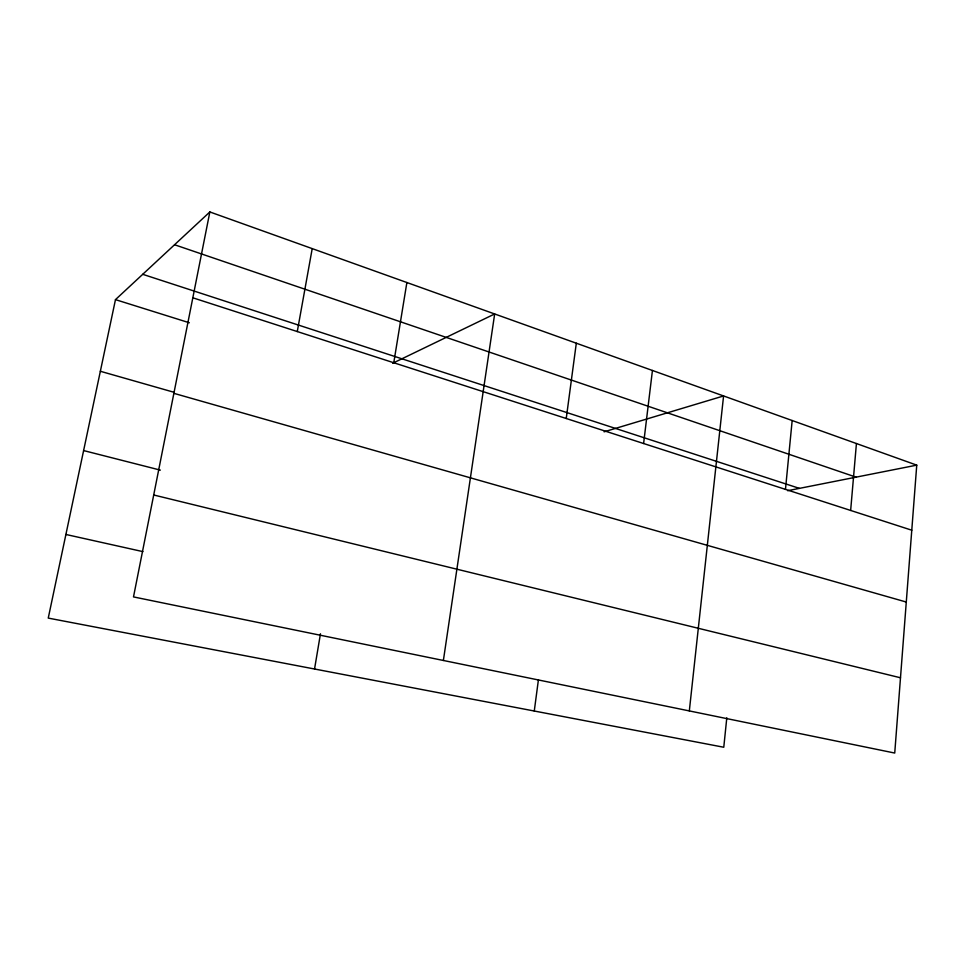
<?xml version="1.0" encoding="UTF-8"?>
<svg xmlns="http://www.w3.org/2000/svg" width="965" height="965" viewBox="0 0 965 965"><rect width="100%" height="100%" fill="white"/><g stroke="black" fill="none" stroke-linecap="round" stroke-linejoin="round"><path stroke-width="1.45" d="M916.75 465.142L894.736 753.05L133.496 596.913L209.851 211.95L916.75 465.142L787.633 490.703M850.648 510.449L856.425 443.538M785.474 489.376L792.169 420.523M726.802 717.791L723.774 747.248L48.25 618.095L115.474 299.632L209.851 211.95M689.324 710.916L723.581 395.952L604.09 431.825M643.607 443.514L652.437 370.476M534.272 711.012L538.434 679.662M566.238 418.508L576.31 343.214M443.381 660.47L494.671 313.963L392.646 363.274M393.768 362.756L406.88 282.528M314.542 669.01L320.464 633.788M297.28 331.562L312.214 248.62M65.897 534.465L142.941 551.63M153.712 494.985L900.49 677.78M83.605 450.571L160.359 470.124M100.348 371.272L174.014 392.285M173.881 393.334L906.28 602.039M115.474 299.632L189.321 322.768M192.831 297.799L911.78 530.207M142.736 274.313L799.406 488.374M174.556 244.748L856.051 477.156"/></g></svg>
